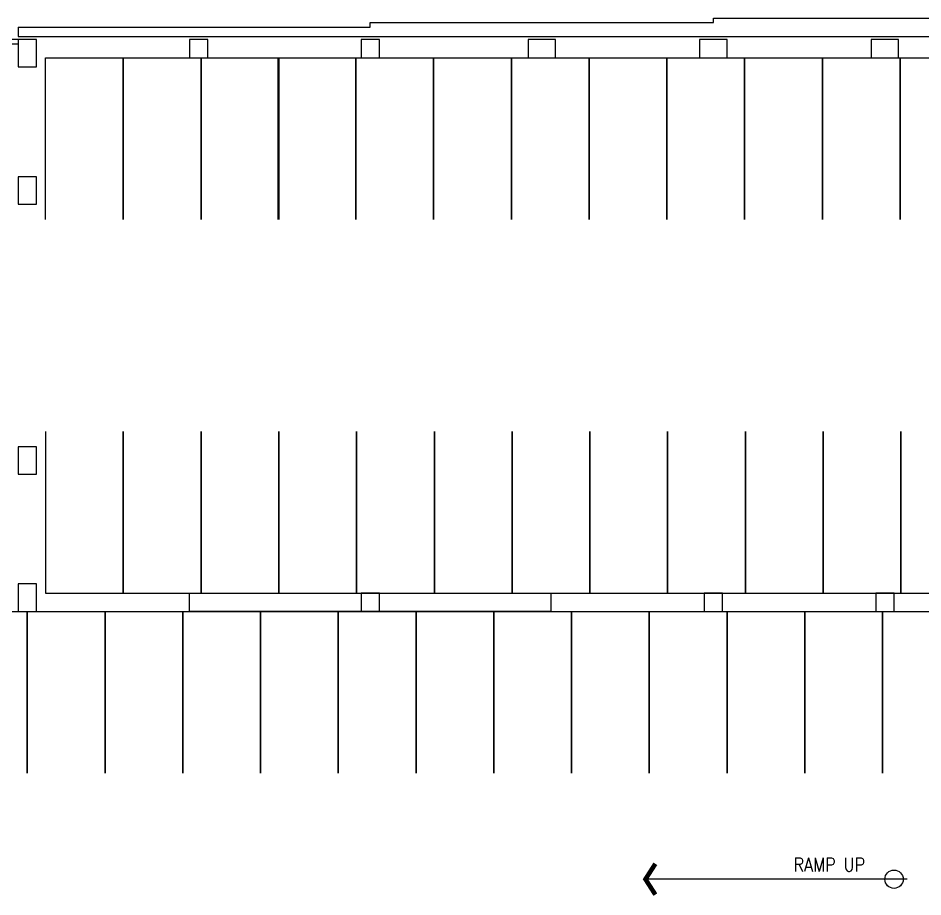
# Model space of a CAD drawing. Header units: inches. Extents: x -12 to 5243, y -75 to 2224.
# Drawn here: x 1974 to 3161, y 1066 to 2218 of the extents above; entities that cross this region are included whole.
import ezdxf
from ezdxf.enums import TextEntityAlignment as Align

# ---------------------------------------------------------------- set-up
doc = ezdxf.new("R2010")
doc.units = ezdxf.units.IN
doc.header["$LTSCALE"] = 10
doc.header["$MEASUREMENT"] = 0
for name, color, linetype in [('A-COLS', 5, 'CONTINUOUS'), ('A-FLOR', 3, 'CONTINUOUS'), ('A-WALL', 5, 'CONTINUOUS')]:
    doc.layers.add(name, color=color, linetype=linetype)
doc.styles.add('SIMPLEX', font='simplex.shx', dxfattribs={"width": 0.85})

msp = doc.modelspace()

# ---------------------------------------------------------------- linework, layer by layer
at = {"layer": 'A-COLS'}
for points in [[(1998, 2190), (1974, 2190), (1974, 2154), (1998, 2154)], [(2199, 2166), (2223, 2166), (2223, 2190), (2199, 2190)], [(2424, 2166), (2448, 2166), (2448, 2190), (2424, 2190)], [(2679, 2166), (2679, 2190), (2643, 2190), (2643, 2166)], [(2904, 2166), (2904, 2190), (2868, 2190), (2868, 2166)], [(3129, 2166), (3129, 2190), (3093, 2190), (3093, 2166)], [(1998, 2010), (1974, 2010), (1974, 1974), (1998, 1974)], [(1998, 1656), (1974, 1656), (1974, 1620), (1998, 1620)], [(1998, 1476), (1974, 1476), (1974, 1440), (1998, 1440)], [(2424, 1440), (2448, 1440), (2448, 1464), (2424, 1464)], [(2874, 1440), (2898, 1440), (2898, 1464), (2874, 1464)], [(3099, 1440), (3123, 1440), (3123, 1464), (3099, 1464)]]:
    msp.add_lwpolyline(points, close=True, dxfattribs=at)
at = {"layer": 'A-FLOR'}
for p, q in [((1974, 2190), (1773, 2190)), ((1974, 2184), (1773, 2184))]:
    msp.add_line(p, q, dxfattribs=at)
at = {"layer": 'A-FLOR', "flags": 128}
for points in [[(2010, 1953.9), (2010, 2165.9), (2112, 2165.9), (2112, 1953.9)], [(2112, 1953.9), (2112, 2165.9), (2214, 2165.9), (2214, 1953.9)], [(2214, 1953.9), (2214, 2165.9), (2316, 2165.9), (2316, 1953.9)], [(2315, 1953.9), (2315, 2165.9), (2417, 2165.9), (2417, 1953.9)], [(2417, 1953.9), (2417, 2165.9), (2519, 2165.9), (2519, 1953.9)], [(2519, 1953.9), (2519, 2165.9), (2621, 2165.9), (2621, 1953.9)], [(2621, 1953.9), (2621, 2165.9), (2723, 2165.9), (2723, 1953.9)], [(2723, 1953.9), (2723, 2165.9), (2825, 2165.9), (2825, 1953.9)], [(2825, 1953.9), (2825, 2165.9), (2927, 2165.9), (2927, 1953.9)], [(2927, 1953.9), (2927, 2165.9), (3029, 2165.9), (3029, 1953.9)], [(3029, 1953.9), (3029, 2165.9), (3131, 2165.9), (3131, 1953.9)], [(3131, 1953.9), (3131, 2165.9), (3233, 2165.9), (3233, 1953.9)], [(2010, 1675.9), (2010, 1463.9), (2112, 1463.9), (2112, 1675.9)], [(2112, 1675.9), (2112, 1463.9), (2214, 1463.9), (2214, 1675.9)], [(2214, 1675.9), (2214, 1463.9), (2316, 1463.9), (2316, 1675.9)], [(2316, 1675.9), (2316, 1463.9), (2418, 1463.9), (2418, 1675.9)], [(2418, 1675.9), (2418, 1463.9), (2520, 1463.9), (2520, 1675.9)], [(2520, 1675.9), (2520, 1463.9), (2622, 1463.9), (2622, 1675.9)], [(2622, 1675.9), (2622, 1463.9), (2724, 1463.9), (2724, 1675.9)], [(2724, 1675.9), (2724, 1463.9), (2826, 1463.9), (2826, 1675.9)], [(2826, 1675.9), (2826, 1463.9), (2928, 1463.9), (2928, 1675.9)], [(2928, 1675.9), (2928, 1463.9), (3030, 1463.9), (3030, 1675.9)], [(3030, 1675.9), (3030, 1463.9), (3132, 1463.9), (3132, 1675.9)], [(3132, 1675.9), (3132, 1463.9), (3234, 1463.9), (3234, 1675.9)], [(1884, 1227.9), (1884, 1439.9), (1986, 1439.9), (1986, 1227.9)], [(1986, 1227.9), (1986, 1439.9), (2088, 1439.9), (2088, 1227.9)], [(2088, 1227.9), (2088, 1439.9), (2190, 1439.9), (2190, 1227.9)], [(2190, 1227.9), (2190, 1439.9), (2292, 1439.9), (2292, 1227.9)], [(2292, 1227.9), (2292, 1439.9), (2394, 1439.9), (2394, 1227.9)], [(2394, 1227.9), (2394, 1439.9), (2496, 1439.9), (2496, 1227.9)], [(2496, 1227.9), (2496, 1439.9), (2598, 1439.9), (2598, 1227.9)], [(2598, 1227.9), (2598, 1439.9), (2700, 1439.9), (2700, 1227.9)], [(2700, 1227.9), (2700, 1439.9), (2802, 1439.9), (2802, 1227.9)], [(2802, 1227.9), (2802, 1439.9), (2904, 1439.9), (2904, 1227.9)], [(2904, 1227.9), (2904, 1439.9), (3006, 1439.9), (3006, 1227.9)], [(3006, 1227.9), (3006, 1439.9), (3108, 1439.9), (3108, 1227.9)], [(3108, 1227.9), (3108, 1439.9), (3210, 1439.9), (3210, 1227.9)]]:
    msp.add_lwpolyline(points, dxfattribs=at)
at = {"layer": 'A-FLOR', "elevation": 0}
msp.add_lwpolyline([(2809.9, 1109.1, 6, 6, 0), (2796.9, 1088.9, 6, 6, 0), (2809.9, 1068.7, 0, 0, 0)], format="xyseb", dxfattribs=at)
msp.add_lwpolyline([(3140.4, 1088.9), (2796.9, 1088.9)], dxfattribs=at)
at = {"layer": 'A-FLOR'}
msp.add_circle((3123, 1088.9, 0), 12, dxfattribs=at)
at = {"layer": 'A-WALL'}
for p, q in [((2436, 2212), (2886, 2212)), ((2436, 2206), (2436, 2212)), ((2886, 2218), (3336, 2218)), ((2886, 2212), (2886, 2218)), ((1974, 2206), (2436, 2206)), ((1974, 2206), (1974, 2194)), ((1974, 2194), (3988, 2194)), ((2199, 1440), (2199, 1464)), ((2199, 1464), (2673, 1464)), ((2673, 1464), (2673, 1440)), ((2673, 1440), (2199, 1440))]:
    msp.add_line(p, q, dxfattribs=at)

# ---------------------------------------------------------------- texts
at = {"layer": 'A-FLOR', "style": 'SIMPLEX', "width": 0.85}
msp.add_text('RAMP UP', height=18, rotation=359.9994, dxfattribs=at).set_placement((3038.2, 1116.9, 0), align=Align.TOP_CENTER)

doc.saveas('drawing.dxf')
